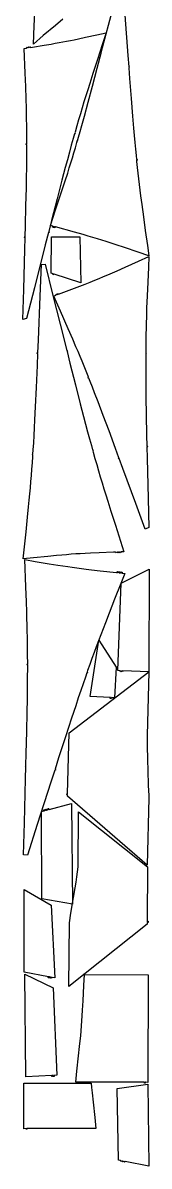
# Model space of a CAD drawing. Extents: x 0 to 1347, y 0 to 24864.
# Drawn here: x 3 to 1347, y 0 to 12225 of the extents above; entities that cross this region are included whole.
import ezdxf

# ---------------------------------------------------------------- set-up
doc = ezdxf.new("R2010")
doc.units = 0

msp = doc.modelspace()

# ---------------------------------------------------------------- linework, layer by layer
at = {"layer": 'Layer 1'}
for p, q in [((123.6319, 12194.609504), (133.17511, 12398.756504)), ((852.708508, 11962.026035), (953.066508, 12347.861035)), ((428.66008, 12264.773404), (349.38818, 12198.286004)), ((1089.088508, 12308.911135), (1120.979708, 11878.155135)), ((114.06318, 11999.002504), (123.6319, 12194.609504)), ((349.38818, 12198.286004), (219.83618, 12088.696004)), ((789.783715, 12098.07102), (890.049715, 12120.45832)), ((890.049715, 12120.45832), (851.644015, 12002.53732)), ((105.565415, 11966.70254), (228.560415, 11986.66514)), ((219.83618, 12088.696004), (114.06318, 11999.002504)), ((228.560415, 11986.66514), (303.475815, 11999.14784)), ((303.475815, 11999.14784), (348.225915, 12006.82817)), ((348.225915, 12006.82817), (389.850215, 12014.21252)), ((389.850215, 12014.21252), (429.566615, 12021.53478)), ((429.566615, 12021.53478), (468.605515, 12029.03025)), ((468.605515, 12029.03025), (508.199815, 12036.93636)), ((508.199815, 12036.93636), (549.582515, 12045.48946)), ((549.582515, 12045.48946), (593.984015, 12054.92592)), ((593.984015, 12054.92592), (668.185715, 12071.07362)), ((668.185715, 12071.07362), (789.783715, 12098.07102)), ((851.644015, 12002.53732), (796.946515, 11834.25632)), ((16.966905, 11952.43159), (39.742605, 11956.10013)), ((27.360605, 11688.46059), (16.966905, 11952.43159)), ((39.742605, 11956.10013), (43.235815, 11967.32063)), ((43.235815, 11967.32063), (49.763795, 11958.2433)), ((49.763795, 11958.2433), (53.109715, 11968.9113)), ((53.109715, 11968.9113), (59.637695, 11959.83397)), ((59.637695, 11959.83397), (62.983615, 11970.50197)), ((62.983615, 11970.50197), (69.511635, 11961.42499)), ((69.511635, 11961.42499), (72.857415, 11972.09299)), ((72.857415, 11972.09299), (79.657815, 11962.63713)), ((79.657815, 11962.63713), (105.565415, 11966.70254)), ((825.054008, 11856.225035), (852.708508, 11962.026035)), ((1120.979708, 11878.155135), (1130.149818, 11756.271135)), ((744.247718, 11548.496095), (795.079018, 11741.546095)), ((796.946515, 11834.25632), (748.112515, 11682.96032)), ((795.079018, 11741.546095), (822.525118, 11846.550095)), ((814.114608, 11853.916455), (819.584288, 11855.070745)), ((818.319898, 11850.233095), (814.114608, 11853.916455)), ((822.525118, 11846.550095), (818.319898, 11850.233095)), ((819.584288, 11855.070745), (825.054008, 11856.225035)), ((1130.149818, 11756.271135), (1135.323338, 11754.153405)), ((1130.9, 11746.3), (1139.50299, 11631.954)), ((1130.900028, 11746.299495), (1130.9, 11746.3)), ((1135.698338, 11749.167585), (1130.900028, 11746.299495)), ((1135.323338, 11754.153405), (1140.496718, 11752.035675)), ((1140.496718, 11752.035675), (1135.698338, 11749.167585)), ((32.743005, 11543.35259), (27.360605, 11688.46059)), ((748.112515, 11682.96032), (714.704515, 11578.22332)), ((1139.50299, 11631.954), (1156.11749, 11416.316)), ((37.164015, 11410.36559), (32.743005, 11543.35259)), ((693.521015, 11511.10552), (673.101215, 11445.69662)), ((714.704515, 11578.22332), (693.521015, 11511.10552)), ((699.140918, 11379.092095), (744.247718, 11548.496095)), ((39.804525, 11316.14529), (37.164015, 11410.36559)), ((653.290715, 11381.43882), (633.933615, 11317.76842)), ((673.101215, 11445.69662), (653.290715, 11381.43882)), ((658.684318, 11229.547095), (699.140918, 11379.092095)), ((1156.11749, 11416.316), (1171.23169, 11226.991)), ((41.273215, 11254.74389), (39.804525, 11316.14529)), ((42.489095, 11193.97049), (41.273215, 11254.74389)), ((614.873615, 11254.12092), (595.954515, 11189.93222)), ((633.933615, 11317.76842), (614.873615, 11254.12092)), ((43.449604, 11133.29019), (42.489095, 11193.97049)), ((44.151809, 11072.16679), (43.449604, 11133.29019)), ((595.954515, 11189.93222), (577.020115, 11124.63722)), ((613.092818, 11065.149495), (630.837718, 11128.569095)), ((630.837718, 11128.569095), (658.684318, 11229.547095)), ((1171.23169, 11226.991), (1181.80429, 11100.293)), ((44.593099, 11010.06549), (44.151809, 11072.16679)), ((44.770511, 10946.45149), (44.593099, 11010.06549)), ((552.480095, 11038.32159), (538.480495, 10988.47089)), ((557.969775, 11039.37675), (552.480095, 11038.32159)), ((557.914115, 11057.67182), (555.183785, 11047.94926)), ((555.183785, 11047.94926), (559.321695, 11044.19041)), ((577.020115, 11124.63722), (557.914115, 11057.67182)), ((563.459495, 11040.43191), (557.969775, 11039.37675)), ((559.321695, 11044.19041), (563.459495, 11040.43191)), ((584.624718, 10965.376095), (595.904118, 11004.555595)), ((595.904118, 11004.555595), (613.092818, 11065.149495)), ((1181.80429, 11100.293), (1188.61841, 11021.3886)), ((1188.61841, 11021.3886), (1195.2869, 10946.6748)), ((34.74508, 10927.71368), (39.7485, 10930.20676)), ((39.74169, 10925.20684), (34.74508, 10927.71368)), ((44.7383, 10922.7), (39.74169, 10925.20684)), ((39.7485, 10930.20676), (44.75192, 10932.70019)), ((44.322978, 10812.54543), (44.681789, 10880.78923)), ((44.681789, 10880.78923), (44.7383, 10922.7)), ((44.75192, 10932.70019), (44.770511, 10946.45149)), ((518.563195, 10916.47139), (498.006295, 10841.10849)), ((538.480495, 10988.47089), (518.563195, 10916.47139)), ((546.341018, 10835.029645), (562.662818, 10889.970545)), ((562.662818, 10889.970545), (579.138918, 10946.321145)), ((573.631698, 10963.337745), (579.128228, 10964.357275)), ((577.745018, 10959.552435), (573.631698, 10963.337745)), ((581.858198, 10955.766425), (577.745018, 10959.552435)), ((579.128228, 10964.357275), (584.624718, 10965.376095)), ((579.138918, 10946.321145), (581.858198, 10955.766425)), ((1195.2869, 10946.6748), (1201.86071, 10875.62)), ((43.691858, 10741.18483), (44.322978, 10812.54543)), ((476.653895, 10761.81949), (454.350395, 10678.04069)), ((498.006295, 10841.10849), (476.653895, 10761.81949)), ((513.621118, 10727.473645), (530.038718, 10781.022545)), ((530.038718, 10781.022545), (546.341018, 10835.029645)), ((1201.86071, 10875.62), (1208.39102, 10807.6929)), ((1208.39102, 10807.6929), (1212.61832, 10765.4495)), ((1212.61832, 10765.4495), (1217.84243, 10763.45983)), ((1218.34031, 10758.4846), (1213.61411, 10755.49904)), ((1217.84243, 10763.45983), (1223.06651, 10761.47016)), ((1223.06651, 10761.47016), (1218.34031, 10758.4846)), ((41.600975, 10586.98133), (42.785465, 10666.17403)), ((42.785465, 10666.17403), (43.691858, 10741.18483)), ((454.350395, 10678.04069), (418.935695, 10543.44869)), ((479.900018, 10619.850945), (496.953118, 10673.908545)), ((496.953118, 10673.908545), (513.621118, 10727.473645)), ((1213.61411, 10755.49904), (1214.92891, 10742.36084)), ((1214.92891, 10742.36084), (1221.52554, 10679.09184)), ((1221.52554, 10679.09184), (1228.23203, 10617.35324)), ((39.364155, 10459.88033), (41.600975, 10586.98133)), ((418.935695, 10543.44869), (366.753595, 10342.19769)), ((415.352518, 10420.228445), (453.388118, 10536.996445)), ((453.388118, 10536.996445), (479.900018, 10619.850945)), ((1228.23203, 10617.35324), (1235.09963, 10556.61224)), ((1235.09963, 10556.61224), (1242.17974, 10496.33584)), ((35.260675, 10269.98233), (39.364155, 10459.88033)), ((351.225318, 10226.210445), (415.352518, 10420.228445)), ((1242.17974, 10496.33584), (1249.52355, 10435.99144)), ((1249.52355, 10435.99144), (1257.18123, 10375.05464)), ((30.025665, 10053.75433), (35.260675, 10269.98233)), ((366.753595, 10342.19769), (307.966595, 10112.86469)), ((1257.18123, 10375.05464), (1269.31553, 10281.59844)), ((1269.31553, 10281.59844), (1287.13893, 10149.71544)), ((295.307918, 10058.253445), (351.225318, 10226.210445)), ((1287.13893, 10149.71544), (1307.14313, 10005.86444)), ((27.009375, 9937.79633), (30.025665, 10053.75433)), ((307.966595, 10112.86469), (277.655795, 9993.72769)), ((319.944518, 10051.438125), (295.307918, 10058.253445)), ((317.215218, 10041.575515), (319.944518, 10051.438125)), ((322.484518, 10040.117835), (317.215218, 10041.575515)), ((325.182038, 10049.856625), (322.484518, 10040.117835)), ((329.521418, 10048.546765), (325.182038, 10049.856625)), ((326.854308, 10038.908875), (329.521418, 10048.546765)), ((332.123608, 10037.451195), (326.854308, 10038.908875)), ((334.805318, 10047.139535), (332.123608, 10037.451195)), ((339.160428, 10045.880115), (334.805318, 10047.139535)), ((336.493428, 10036.242225), (339.160428, 10045.880115)), ((341.762628, 10034.784195), (336.493428, 10036.242225)), ((344.440138, 10044.459135), (341.762628, 10034.784195)), ((349.249238, 10043.088945), (344.440138, 10044.459135)), ((349.30533, 10043.29144), (349.249238, 10043.088945)), ((552.05733, 9987.03504), (349.30533, 10043.29144)), ((16.882665, 9933.05817), (21.946055, 9935.42707)), ((21.815945, 9930.42892), (16.882665, 9933.05817)), ((26.749265, 9927.79967), (21.815945, 9930.42892)), ((21.946055, 9935.42707), (27.009375, 9937.79633)), ((23.605065, 9806.92967), (26.749265, 9927.79967)), ((275.190185, 9984.03617), (241.328685, 9850.94317)), ((280.652175, 9985.22644), (275.190185, 9984.03617)), ((277.655795, 9993.72769), (281.884965, 9990.07185)), ((286.114275, 9986.41636), (280.652175, 9985.22644)), ((281.884965, 9990.07185), (286.114275, 9986.41636)), ((304.97088, 9548.40397), (308.78529, 9939.18297)), ((308.78529, 9939.18297), (608.17729, 9936.26126)), ((643.18453, 9961.29534), (552.05733, 9987.03504)), ((608.17729, 9936.26126), (621.277, 9446.71)), ((697.60023, 9945.63874), (643.18453, 9961.29534)), ((748.18593, 9930.77654), (697.60023, 9945.63874)), ((796.41983, 9916.25194), (748.18593, 9930.77654)), ((843.79263, 9901.60424), (796.41983, 9916.25194)), ((1307.14313, 10005.86444), (1329.73623, 9845.80244)), ((11.754465, 9375.14867), (23.605065, 9806.92967)), ((241.328685, 9850.94317), (125.297685, 9392.59117)), ((891.79743, 9886.37164), (843.79263, 9901.60424)), ((941.92723, 9870.09274), (891.79743, 9886.37164)), ((995.67243, 9852.30604), (941.92723, 9870.09274)), ((1085.42153, 9822.11984), (995.67243, 9852.30604)), ((1232.41153, 9771.99224), (1085.42153, 9822.11984)), ((1329.73623, 9845.80244), (1345.69753, 9733.20644)), ((1094.38761, 9613.997092), (1235.89261, 9677.988892)), ((1345.69753, 9733.20644), (1232.41153, 9771.99224)), ((1235.89261, 9677.988892), (1344.93661, 9727.458592)), ((1344.93661, 9727.458592), (1339.84842, 9613.851592)), ((186.19966, 9301.39743), (199.38946, 9642.98243)), ((199.38946, 9642.98243), (240.14756, 9645.7221)), ((240.14756, 9645.7221), (323.13686, 9311.6451)), ((324.81008, 9542.02574), (304.97088, 9548.40397)), ((326.54818, 9530.41474), (324.81008, 9542.02574)), ((334.752, 9538.8292), (326.54818, 9530.41474)), ((621.277, 9446.71), (334.752, 9538.8292)), ((907.81871, 9531.474892), (956.15611, 9552.485992)), ((956.15611, 9552.485992), (1007.94751, 9575.343892)), ((1007.94751, 9575.343892), (1094.38761, 9613.997092)), ((1339.84842, 9613.851592), (1332.71179, 9452.360592)), ((579.29971, 9398.697692), (667.53811, 9433.057192)), ((667.53811, 9433.057192), (720.20131, 9453.859492)), ((720.20131, 9453.859492), (769.12831, 9473.503592)), ((769.12831, 9473.503592), (815.74671, 9492.586792)), ((815.74671, 9492.586792), (861.49621, 9511.709492)), ((861.49621, 9511.709492), (907.81871, 9531.474892)), ((1332.71179, 9452.360592), (1326.59709, 9307.254592)), ((2.945285, 9054.17967), (11.754465, 9375.14867)), ((125.297685, 9392.59117), (42.386985, 9064.30617)), ((167.76846, 8830.86143), (186.19966, 9301.39743)), ((323.13686, 9311.6451), (438.06786, 8850.0831)), ((330.56512, 9303.187912), (354.43452, 9312.334392)), ((402.33442, 9141.366912), (330.56512, 9303.187912)), ((354.43452, 9312.334392), (355.556, 9324.031792)), ((355.556, 9324.031792), (363.80451, 9316.483402)), ((363.80451, 9316.483402), (364.89491, 9327.610402)), ((364.89491, 9327.610402), (373.14342, 9320.062362)), ((373.14342, 9320.062362), (374.23382, 9331.189362)), ((374.23382, 9331.189362), (382.85571, 9323.250092)), ((382.85571, 9323.250092), (579.29971, 9398.697692)), ((1326.59709, 9307.254592), (1321.5053, 9174.270592)), ((1321.5053, 9174.270592), (1318.3908, 9080.081292)), ((42.386985, 9064.30617), (2.945285, 9054.17967)), ((484.77512, 8954.392912), (402.33442, 9141.366912)), ((1318.3908, 9080.081292), (1316.61301, 9018.691192)), ((533.83522, 8841.810912), (484.77512, 8954.392912)), ((1315.09088, 8957.920592), (1313.8249, 8897.243092)), ((1316.61301, 9018.691192), (1315.09088, 8957.920592)), ((162.42906, 8698.58643), (167.76846, 8830.86143)), ((438.06786, 8850.0831), (470.77836, 8719.3841)), ((568.17172, 8761.880612), (533.83522, 8841.810912)), ((1312.81479, 8836.123592), (1312.060798, 8774.026592)), ((1313.8249, 8897.243092), (1312.81479, 8836.123592)), ((152.23557, 8693.99397), (157.33237, 8696.2902)), ((157.13054, 8691.29416), (152.23557, 8693.99397)), ((156.91174, 8561.9097), (162.02565, 8688.5947)), ((162.02565, 8688.5947), (157.13054, 8691.29416)), ((157.33237, 8696.2902), (162.42906, 8698.58643)), ((470.77836, 8719.3841), (476.23566, 8718.17301)), ((477.44957, 8713.32231), (473.20614, 8709.6834)), ((473.20614, 8709.6834), (504.07974, 8586.3234)), ((476.23566, 8718.17301), (481.69307, 8716.96157)), ((481.69307, 8716.96157), (477.44957, 8713.32231)), ((590.33122, 8709.707212), (568.17172, 8761.880612)), ((612.06002, 8657.987112), (590.33122, 8709.707212)), ((1311.477312, 8687.093202), (1311.321596, 8644.759102)), ((1316.486402, 8689.574992), (1311.477312, 8687.093202)), ((1311.563099, 8710.416792), (1311.513992, 8697.093392)), ((1311.513992, 8697.093392), (1316.504782, 8694.574912)), ((1312.060798, 8774.026592), (1311.563099, 8710.416792)), ((1321.495602, 8692.056432), (1316.486402, 8689.574992)), ((1316.504782, 8694.574912), (1321.495602, 8692.056432)), ((146.97716, 8326.3297), (156.91174, 8561.9097)), ((504.07974, 8586.3234), (562.32284, 8355.3724)), ((633.53812, 8606.259612), (612.06002, 8657.987112)), ((654.94532, 8554.064712), (633.53812, 8606.259612)), ((1311.321596, 8644.759102), (1311.336766, 8576.518402)), ((1311.336766, 8576.518402), (1311.60837, 8505.160902)), ((676.46152, 8500.941612), (654.94532, 8554.064712)), ((698.26652, 8446.431012), (676.46152, 8500.941612)), ((702.20772, 8436.458332), (698.26652, 8446.431012)), ((698.47653, 8432.295552), (702.20772, 8436.458332)), ((1311.60837, 8505.160902), (1312.136761, 8430.151802)), ((137.68044, 8119.4747), (146.97716, 8326.3297)), ((562.32284, 8355.3724), (614.03134, 8152.6994)), ((694.74551, 8428.132772), (698.47653, 8432.295552)), ((700.31432, 8427.645586), (694.74551, 8428.132772)), ((705.8831, 8427.1584), (700.31432, 8427.645586)), ((720.5399, 8390.0723), (705.8831, 8427.1584)), ((743.4612, 8331.406), (720.5399, 8390.0723)), ((767.2072, 8269.9803), (743.4612, 8331.406)), ((1312.136761, 8430.151802), (1312.922186, 8350.957702)), ((1312.922186, 8350.957702), (1314.550366, 8223.830702)), ((804.6106, 8172.138), (767.2072, 8269.9803)), ((1314.550366, 8223.830702), (1317.664906, 8033.929702)), ((130.95984, 7981.0277), (137.68044, 8119.4747)), ((614.03134, 8152.6994), (649.12774, 8017.1724)), ((859.2242, 8027.162), (804.6106, 8172.138)), ((126.52404, 7894.7961), (130.95984, 7981.0277)), ((649.12774, 8017.1724), (671.23634, 7932.8045)), ((920.3715, 7862.864), (859.2242, 8027.162)), ((1317.664906, 8033.929702), (1321.809796, 7817.692702)), ((122.08814, 7813.1354), (126.52404, 7894.7961)), ((671.23634, 7932.8045), (692.40714, 7852.9511)), ((692.40714, 7852.9511), (712.79324, 7777.0513)), ((989.4847, 7675.578), (920.3715, 7862.864)), ((113.0742, 7661.2021), (117.61671, 7735.4643)), ((117.61671, 7735.4643), (122.08814, 7813.1354)), ((712.79324, 7777.0513), (732.54894, 7704.5374)), ((732.54894, 7704.5374), (745.33334, 7658.3224)), ((1321.809796, 7817.692702), (1324.270596, 7700.342702)), ((99.738218, 7610.269322), (104.890008, 7612.439612)), ((104.565208, 7607.449922), (99.738218, 7610.269322)), ((103.63363, 7520.576622), (108.42492, 7589.766622)), ((109.392308, 7604.630522), (104.565208, 7607.449922)), ((104.890008, 7612.439612), (110.041798, 7614.609552)), ((108.42492, 7589.766622), (109.392308, 7604.630522)), ((110.041798, 7614.609552), (110.042, 7614.61)), ((110.042, 7614.61), (113.0742, 7661.2021)), ((745.33334, 7658.3224), (750.89654, 7657.773477)), ((752.68266, 7653.103404), (748.17324, 7648.056564)), ((748.17324, 7648.056564), (751.82887, 7634.842164)), ((750.89654, 7657.773477), (756.45964, 7657.224554)), ((751.82887, 7634.842164), (770.78757, 7567.397664)), ((756.45964, 7657.224554), (752.68266, 7653.103404)), ((1026.34, 7575.15), (989.4847, 7675.578)), ((1324.270596, 7700.342702), (1329.307176, 7697.917352)), ((1329.381406, 7692.917782), (1324.419086, 7690.343912)), ((1324.419086, 7690.343912), (1326.986176, 7570.848912)), ((1329.307176, 7697.917352), (1334.343686, 7695.491652)), ((1334.343686, 7695.491652), (1329.381406, 7692.917782)), ((98.66472, 7453.050022), (103.63363, 7520.576622)), ((770.78757, 7567.397664), (789.57997, 7501.636364)), ((789.57997, 7501.636364), (808.36077, 7436.989064)), ((1018.675086, 7567.011746), (1022.507706, 7571.081396)), ((1024.230286, 7566.387329), (1018.675086, 7567.011746)), ((1022.507706, 7571.081396), (1026.340286, 7575.151046)), ((1029.785486, 7565.762912), (1024.230286, 7566.387329)), ((1026.340286, 7575.151046), (1026.34, 7575.15)), ((1067.996186, 7461.640912), (1029.785486, 7565.762912)), ((1204.898186, 7087.207912), (1067.996186, 7461.640912)), ((1326.986176, 7570.848912), (1336.557676, 7139.020912)), ((88.0508, 7320.657022), (93.48231, 7386.604322)), ((93.48231, 7386.604322), (98.66472, 7453.050022)), ((808.36077, 7436.989064), (827.28497, 7372.887864)), ((827.28497, 7372.887864), (846.50747, 7308.763764)), ((76.298, 7187.928922), (82.3346, 7254.625822)), ((82.3346, 7254.625822), (88.0508, 7320.657022)), ((846.50747, 7308.763764), (866.18327, 7244.048364)), ((866.18327, 7244.048364), (886.46717, 7178.173764)), ((63.12121, 7050.217522), (69.9052, 7119.984622)), ((69.9052, 7119.984622), (76.298, 7187.928922)), ((886.46717, 7178.173764), (907.51407, 7110.571964)), ((907.51407, 7110.571964), (940.71337, 7005.069964)), ((1336.557676, 7139.020912), (1343.624486, 6827.995912)), ((52.19261, 6941.274522), (63.12121, 7050.217522)), ((940.71337, 7005.069964), (989.24027, 6852.695964)), ((1305.754186, 6810.886912), (1204.898186, 7087.207912)), ((35.84581, 6783.785522), (52.19261, 6941.274522)), ((989.24027, 6852.695964), (1043.59847, 6683.212964)), ((5.03851, 6493.375522), (35.84581, 6783.785522)), ((1343.624486, 6827.995912), (1305.754186, 6810.886912)), ((1043.59847, 6683.212964), (1079.69517, 6570.896964)), ((116.42651, 6504.780122), (5.03851, 6493.375522)), ((33.500036, 6194.36032), (21.656536, 6486.15932)), ((21.656536, 6486.15932), (132.066536, 6467.53232)), ((268.02251, 6520.118222), (116.42651, 6504.780122)), ((360.48991, 6529.081252), (268.02251, 6520.118222)), ((415.79791, 6534.171132), (360.48991, 6529.081252)), ((467.31591, 6538.621422), (415.79791, 6534.171132)), ((516.57091, 6542.542192), (467.31591, 6538.621422)), ((565.09221, 6546.044572), (516.57091, 6542.542192)), ((614.40941, 6549.238272), (565.09221, 6546.044572)), ((666.04941, 6552.233362), (614.40941, 6549.238272)), ((721.52631, 6555.138842), (666.04941, 6552.233362)), ((814.33231, 6559.547152), (721.52631, 6555.138842)), ((966.60331, 6566.138102), (814.33231, 6559.547152)), ((989.86931, 6567.009464), (966.60331, 6566.138102)), ((995.51263, 6556.820564), (989.86931, 6567.009464)), ((1000.08774, 6567.022164), (995.51263, 6556.820564)), ((1005.50503, 6557.241744), (1000.08774, 6567.022164)), ((1010.08014, 6567.443344), (1005.50503, 6557.241744)), ((1015.49743, 6557.662574), (1010.08014, 6567.443344)), ((1020.07254, 6567.864174), (1015.49743, 6557.662574)), ((1025.48983, 6558.083754), (1020.07254, 6567.864174)), ((1030.06494, 6568.285354), (1025.48983, 6558.083754)), ((1035.48227, 6558.504584), (1030.06494, 6568.285354)), ((1040.05734, 6568.706184), (1035.48227, 6558.504584)), ((1045.47456, 6558.925764), (1040.05734, 6568.706184)), ((1050.26077, 6569.658364), (1045.47456, 6558.925764)), ((1079.69517, 6570.896964), (1050.26077, 6569.658364)), ((132.066536, 6467.53232), (282.343536, 6442.36412)), ((282.343536, 6442.36412), (374.031836, 6427.40422)), ((374.031836, 6427.40422), (428.891336, 6418.72694)), ((428.891336, 6418.72694), (480.010536, 6410.93443)), ((480.010536, 6410.93443), (528.906036, 6403.81749)), ((528.906036, 6403.81749), (577.096636, 6397.16586)), ((577.096636, 6397.16586), (626.101536, 6390.7707)), ((626.101536, 6390.7707), (677.437236, 6384.42246)), ((677.437236, 6384.42246), (732.607436, 6377.91371)), ((732.607436, 6377.91371), (824.930036, 6367.47681)), ((824.930036, 6367.47681), (999.573036, 6348.50931)), ((1004.569993, 6348.205921), (1005.640393, 6358.148621)), ((1005.640393, 6358.148621), (1011.076173, 6357.563362)), ((1011.076173, 6357.563362), (1010.005773, 6347.621022)), ((1014.513883, 6347.135599), (1015.584173, 6357.078299)), ((1015.584173, 6357.078299), (1021.019993, 6356.493393)), ((1049.0754, 6233.82181), (1347.3564, 6382.43481)), ((1347.3564, 6382.43481), (1343.57, 5285.47)), ((999.573036, 6348.50931), (999.598083, 6348.741085)), ((999.598083, 6348.741085), (1004.569993, 6348.205921)), ((1010.005773, 6347.621022), (1014.513883, 6347.135599)), ((1021.019993, 6356.493393), (1019.949593, 6346.550693)), ((1019.949593, 6346.550693), (1024.457673, 6346.065623)), ((1024.457673, 6346.065623), (1025.528003, 6356.007963)), ((1025.528003, 6356.007963), (1030.963783, 6355.423057)), ((1030.963783, 6355.423057), (1029.893383, 6345.480357)), ((1029.893383, 6345.480357), (1034.401493, 6344.995287)), ((1034.401493, 6344.995287), (1035.471893, 6354.937627)), ((1035.471893, 6354.937627), (1040.907603, 6354.352721)), ((1040.907603, 6354.352721), (1039.837313, 6344.410021)), ((1039.837313, 6344.410021), (1044.345283, 6343.924951)), ((1044.345283, 6343.924951), (1045.415713, 6353.867651)), ((1045.415713, 6353.867651), (1050.851383, 6353.282392)), ((1088.991313, 6338.886613), (1045.662113, 6229.156613)), ((1050.851383, 6353.282392), (1049.781093, 6343.340052)), ((1049.781093, 6343.340052), (1054.289103, 6342.854629)), ((1054.289103, 6342.854629), (1055.359503, 6352.797329)), ((1055.359503, 6352.797329), (1060.795323, 6352.212423)), ((1060.795323, 6352.212423), (1059.699913, 6342.037623)), ((1059.699913, 6342.037623), (1088.991313, 6338.886613)), ((39.563616, 6036.14232), (33.500036, 6194.36032)), ((1045.662113, 6229.156613), (980.389813, 6063.569613)), ((1013.2949, 5299.56981), (1049.0754, 6233.82181)), ((43.379506, 5926.71832), (39.563616, 6036.14232)), ((980.389813, 6063.569613), (922.050013, 5914.675613)), ((45.609026, 5856.65802), (43.379506, 5926.71832)), ((922.050013, 5914.675613), (882.055613, 5811.557613)), ((47.566836, 5788.44172), (45.609026, 5856.65802)), ((49.250326, 5721.49332), (47.566836, 5788.44172)), ((882.055613, 5811.557613), (856.654013, 5745.468213)), ((50.657416, 5655.23032), (49.250326, 5721.49332)), ((51.785816, 5589.06932), (50.657416, 5655.23032)), ((832.126313, 5681.052713), (808.280813, 5617.754813)), ((856.654013, 5745.468213), (832.126313, 5681.052713)), ((52.633224, 5522.42712), (51.785816, 5589.06932)), ((53.197422, 5454.72052), (52.633224, 5522.42712)), ((719.021, 5023.82), (811.2741, 5623.206)), ((784.926213, 5555.017113), (761.870713, 5492.282913)), ((808.280813, 5617.754813), (784.926213, 5555.017113)), ((811.2741, 5623.206), (998.4651, 5334.18)), ((53.47594, 5385.36542), (53.197422, 5454.72052)), ((53.473823, 5369.64462), (53.47594, 5385.36542)), ((738.922813, 5428.994513), (715.890813, 5364.594913)), ((761.870713, 5492.282913), (738.922813, 5428.994513)), ((43.473203, 5364.64576), (48.473513, 5367.14519)), ((48.472813, 5362.14492), (43.473203, 5364.64576)), ((53.472523, 5359.64443), (48.472813, 5362.14492)), ((48.473513, 5367.14519), (53.473823, 5369.64462)), ((53.166735, 5239.37883), (53.46642, 5313.77903)), ((53.46642, 5313.77903), (53.472523, 5359.64443)), ((495.978997, 4634.23231), (1344.323997, 5285.51731)), ((684.738813, 5275.993687), (668.808813, 5230.233787)), ((690.282823, 5276.710885), (684.738813, 5275.993687)), ((692.583213, 5298.527013), (688.026523, 5285.437913)), ((688.026523, 5285.437913), (691.926623, 5281.433173)), ((695.826833, 5277.428083), (690.282823, 5276.710885)), ((691.926623, 5281.433173), (695.826833, 5277.428083)), ((715.890813, 5364.594913), (692.583213, 5298.527013)), ((998.4651, 5334.18), (978.8567, 5008.194)), ((1038.001, 5298.515), (1013.2949, 5299.56981)), ((1042.75669, 5287.781), (1038.001, 5298.515)), ((1048.17938, 5297.5586), (1042.75669, 5287.781)), ((1052.74881, 5287.3545), (1048.17938, 5297.5586)), ((1058.1715, 5297.1321), (1052.74881, 5287.3545)), ((1062.741, 5286.9276), (1058.1715, 5297.1321)), ((1068.419, 5297.2164), (1062.741, 5286.9276)), ((1343.57, 5285.47), (1068.419, 5297.2164)), ((1344.323997, 5285.51731), (1325.583197, 4604.61231)), ((51.68662, 5079.80503), (52.574209, 5161.58143)), ((52.574209, 5161.58143), (53.166735, 5239.37883)), ((644.376113, 5159.158887), (619.094113, 5084.745987)), ((668.808813, 5230.233787), (644.376113, 5159.158887)), ((50.50143, 4993.46753), (51.68662, 5079.80503)), ((619.094113, 5084.745987), (592.771613, 5006.439487)), ((933.699196, 5010.909699), (719.021, 5023.82)), ((48.19842, 4854.87653), (50.50143, 4993.46753)), ((565.219613, 4923.688387), (521.378113, 4790.732387)), ((592.771613, 5006.439487), (565.219613, 4923.688387)), ((933.084798, 5000.694999), (933.699196, 5010.909699)), ((938.542098, 5000.366915), (933.084798, 5000.694999)), ((939.142808, 5010.353355), (938.542098, 5000.366915)), ((943.668488, 5010.076424), (939.142808, 5010.353355)), ((943.067989, 5000.094574), (943.668488, 5010.076424)), ((948.525399, 4999.76649), (943.067989, 5000.094574)), ((949.126109, 5009.75328), (948.525399, 4999.76649)), ((954.117389, 5009.448127), (949.126109, 5009.75328)), ((954.1315, 5009.68096), (954.117389, 5009.448127)), ((978.8567, 5008.194), (954.1315, 5009.68096)), ((44.01423, 4647.85553), (48.19842, 4854.87653)), ((521.378113, 4790.732387), (456.590213, 4591.853387)), ((38.59743, 4412.12853), (44.01423, 4647.85553)), ((456.590213, 4591.853387), (383.441313, 4365.180387)), ((477.933397, 3982.37431), (495.978997, 4634.23231)), ((1325.583197, 4604.61231), (1327.511977, 4504.07931)), ((35.43961, 4284.70053), (38.59743, 4412.12853)), ((1327.511977, 4504.07931), (1330.864497, 4339.62431)), ((25.3188, 4279.94967), (30.37922, 4282.32492)), ((30.25533, 4277.32641), (25.3188, 4279.94967)), ((30.37922, 4282.32492), (35.43961, 4284.70053)), ((383.441313, 4365.180387), (344.891413, 4244.981387)), ((1330.864497, 4339.62431), (1333.330097, 4239.37931)), ((35.19193, 4274.70351), (30.25533, 4277.32641)), ((31.92902, 4143.03951), (35.19193, 4274.70351)), ((341.836, 4235.46), (300.4036, 4106.274)), ((341.837413, 4235.459204), (341.836, 4235.46)), ((347.362023, 4236.312574), (341.837413, 4235.459204)), ((344.891413, 4244.981387), (348.889023, 4241.074017)), ((352.886633, 4237.166297), (347.362023, 4236.312574)), ((348.889023, 4241.074017), (352.886633, 4237.166297)), ((1333.330097, 4239.37931), (1335.095997, 4179.44661)), ((1335.095997, 4179.44661), (1337.053177, 4123.64981)), ((19.70092, 3672.30151), (31.92902, 4143.03951)), ((300.4036, 4106.274), (155.6806, 3653.167)), ((1337.053177, 4123.64981), (1339.282207, 4070.35351)), ((1339.282207, 4070.35351), (1341.864017, 4017.90711)), ((467.375497, 3977.45412), (477.933397, 3982.37431)), ((477.750397, 3971.9335), (467.375497, 3977.45412)), ((477.2866, 3955.082), (477.750397, 3971.9335)), ((1326.6556, 3217.576), (477.2866, 3955.082)), ((1346.51, 3938.94), (1326.6556, 3217.576)), ((1341.864017, 4017.90711), (1344.879497, 3964.65911)), ((1344.879497, 3964.65911), (1346.51, 3938.94)), ((202.43632, 3793.3763), (223.00512, 3798.88987)), ((203.80101, 2857.2983), (202.43632, 3793.3763)), ((222.944724, 3799.114942), (227.775844, 3800.406112)), ((223.00512, 3798.88987), (222.944724, 3799.114942)), ((225.185044, 3810.068702), (230.465744, 3811.484052)), ((227.775844, 3800.406112), (225.185044, 3810.068702)), ((230.465744, 3811.484052), (233.055554, 3801.825342)), ((233.055554, 3801.825342), (237.435854, 3802.995862)), ((234.845224, 3812.658102), (240.124234, 3814.073092)), ((237.435854, 3802.995862), (234.845224, 3812.658102)), ((240.124234, 3814.073092), (242.786334, 3804.434142)), ((242.786334, 3804.434142), (247.095834, 3805.585612)), ((244.505354, 3815.247492), (249.786544, 3816.663192)), ((247.095834, 3805.585612), (244.505354, 3815.247492)), ((249.786544, 3816.663192), (252.355154, 3806.998482)), ((252.355154, 3806.998482), (256.756274, 3808.174292)), ((254.165474, 3817.836882), (259.448854, 3819.253282)), ((256.756274, 3808.174292), (254.165474, 3817.836882)), ((259.448854, 3819.253282), (261.923454, 3809.564942)), ((261.923454, 3809.564942), (266.416084, 3810.764742)), ((263.825674, 3820.426272), (269.106374, 3821.841972)), ((266.416084, 3810.764742), (263.825674, 3820.426272)), ((269.106374, 3821.841972), (271.696084, 3812.182912)), ((271.696084, 3812.182912), (276.076594, 3813.353072)), ((273.485794, 3823.015662), (278.766494, 3824.431362)), ((276.076594, 3813.353072), (273.485794, 3823.015662)), ((278.766494, 3824.431362), (281.416664, 3814.547232)), ((281.416664, 3814.547232), (522.125, 3879.07)), ((522.125, 3879.07), (529.68101, 2801.74)), ((10.6341, 3330.58251), (19.70092, 3672.30151)), ((592.76491, 3199.8112), (596.65161, 3788.5482)), ((596.65161, 3788.5482), (1331.68361, 3201.2342)), ((155.6806, 3653.167), (51.1276, 3325.197)), ((51.1276, 3325.197), (10.6341, 3330.58251)), ((585.72371, 3148.5434), (592.76491, 3199.8112)), ((1331.68361, 3201.2342), (1327.88782, 2626.2712)), ((569.19168, 3037.1396), (577.83291, 3094.0794)), ((577.83291, 3094.0794), (585.72371, 3148.5434)), ((17.3035, 2074.13), (16.396014, 2960.113)), ((16.396014, 2960.113), (305.167014, 2791.652)), ((542.9755, 2873.919), (559.5679, 2976.036)), ((559.5679, 2976.036), (569.19168, 3037.1396)), ((529.68101, 2801.74), (203.80101, 2857.2983)), ((515.0586, 2706.557), (542.9755, 2873.919)), ((305.167014, 2791.652), (343.033914, 2012.67)), ((497.61, 2602.72), (515.0586, 2706.557)), ((493.100767, 1920.020472), (497.61, 2602.72)), ((1327.639767, 2588.899472), (493.100767, 1920.020472)), ((1327.751774, 2605.701272), (1327.639767, 2588.899472)), ((1337.985674, 2605.73796), (1327.751774, 2605.701272)), ((1327.88782, 2626.2712), (1328.12, 2626.27)), ((1328.05075, 2615.80378), (1328.020764, 2611.27023)), ((1328.020764, 2611.27023), (1338.021764, 2611.20426)), ((1338.05175, 2615.73781), (1328.05075, 2615.80378)), ((1328.12, 2626.27), (1328.086839, 2621.27008)), ((1328.086839, 2621.27008), (1338.087839, 2621.20411)), ((1338.021764, 2611.20426), (1337.985674, 2605.73796)), ((1338.087839, 2621.20411), (1338.05175, 2615.73781)), ((274.976273, 2025.511125), (17.3035, 2074.13)), ((34.8205, 955.43), (24.4414, 2052.35)), ((24.4414, 2052.35), (323.6104, 1905.532)), ((273.078503, 2015.455525), (274.976273, 2025.511125)), ((278.450783, 2014.441645), (273.078503, 2015.455525)), ((280.306073, 2024.272155), (278.450783, 2014.441645)), ((284.760773, 2023.427604), (280.306073, 2024.272155)), ((282.906293, 2013.600974), (284.760773, 2023.427604)), ((288.278613, 2012.587444), (282.906293, 2013.600974)), ((290.133903, 2022.417604), (288.278613, 2012.587444)), ((294.588603, 2021.573053), (290.133903, 2022.417604)), ((292.734083, 2011.746773), (294.588603, 2021.573053)), ((298.106403, 2010.732893), (292.734083, 2011.746773)), ((299.961693, 2020.563053), (298.106403, 2010.732893)), ((304.416393, 2019.718855), (299.961693, 2020.563053)), ((302.561873, 2009.892225), (304.416393, 2019.718855)), ((307.934193, 2008.878695), (302.561873, 2009.892225)), ((309.789483, 2018.708855), (307.934193, 2008.878695)), ((314.702693, 2017.777874), (309.789483, 2018.708855)), ((314.746014, 2018.00718), (314.702693, 2017.777874)), ((343.033914, 2012.67), (314.746014, 2018.00718)), ((652.75564, 1933.5523), (658.54226, 2048.6233)), ((658.54226, 2048.6233), (1337.93926, 2046.21559)), ((1337.93926, 2046.21559), (1333.85977, 895.45559)), ((323.6104, 1905.532), (365.0049, 971.512)), ((644.29733, 1769.2803), (652.75564, 1933.5523)), ((638.71973, 1669.1603), (644.29733, 1769.2803)), ((631.40421, 1553.6023), (635.09342, 1609.3112)), ((635.09342, 1609.3112), (638.71973, 1669.1603)), ((623.31183, 1448.06), (627.52104, 1500.4006)), ((627.52104, 1500.4006), (631.40421, 1553.6023)), ((613.38501, 1339.3656), (618.64401, 1394.9313)), ((618.64401, 1394.9313), (623.31183, 1448.06)), ((596.9105, 1180.002), (607.402, 1279.7168)), ((607.402, 1279.7168), (613.38501, 1339.3656)), ((579.0156, 1016.534), (596.9105, 1180.002)), ((566.081, 899.672), (579.0156, 1016.534)), ((12.641672, 885.896), (730.656672, 886.765598)), ((13.23, 400.301), (12.641672, 885.896)), ((309.895763, 968.827327), (34.8205, 955.43)), ((310.39378, 958.606327), (309.895763, 968.827327)), ((315.85457, 958.872322), (310.39378, 958.606327)), ((319.896556, 969.08101), (315.367666, 968.864052)), ((315.367666, 968.864052), (315.85457, 958.872322)), ((320.383284, 959.09316), (319.896556, 969.08101)), ((325.843974, 959.359155), (320.383284, 959.09316)), ((329.886, 969.567843), (325.35707, 969.350885)), ((325.35707, 969.350885), (325.843974, 959.359155)), ((330.372693, 959.579643), (329.886, 969.567843)), ((335.833383, 959.845638), (330.372693, 959.579643)), ((340.341389, 970.076904), (335.346479, 969.837368)), ((335.346479, 969.837368), (335.833383, 959.845638)), ((365.0049, 971.512), (340.3301, 970.31009)), ((340.3301, 970.31009), (340.341389, 970.076904)), ((1298.627681, 897.081907), (566.081, 899.672)), ((730.656672, 886.765598), (734.738662, 842.533198)), ((1007.6602, 828.8853), (1334.5212, 876.952)), ((1298.592756, 886.924707), (1298.627681, 897.081907)), ((1304.058556, 886.829457), (1298.592756, 886.924707)), ((1304.096057, 896.826127), (1304.058556, 886.829457)), ((1309.094637, 896.80496), (1304.096057, 896.826127)), ((1309.09887, 898.01993), (1309.094637, 896.80496)), ((1333.85977, 895.45559), (1309.09887, 898.01993)), ((1334.5212, 876.952), (1346.4236, 0.472)), ((734.738662, 842.533198), (740.582462, 782.870998)), ((740.582462, 782.870998), (750.841262, 683.131498)), ((1022.11, 64.8683), (1007.6602, 828.8853)), ((750.841262, 683.131498), (768.354662, 519.622498)), ((768.354662, 519.622498), (781.016562, 402.730498)), ((37.997523, 402.807019), (13.23, 400.301)), ((38.023452, 401.726109), (37.997523, 402.807019)), ((43.245342, 391.315309), (38.023452, 401.726109)), ((48.466562, 401.842909), (43.245342, 391.315309)), ((781.016562, 402.730498), (48.466562, 401.842909)), ((1043.54311, 60.50598), (1022.11, 64.8683)), ((1046.62329, 49.27388), (1043.54311, 60.50598)), ((1053.47621, 58.1085), (1046.62329, 49.27388)), ((1056.43291, 47.3262), (1053.47621, 58.1085)), ((1063.2859, 56.16047), (1056.43291, 47.3262)), ((1066.2426, 45.37817), (1063.2859, 56.16047)), ((1073.09559, 54.21279), (1066.2426, 45.37817)), ((1076.05229, 43.43049), (1073.09559, 54.21279)), ((1082.90532, 52.26476), (1076.05229, 43.43049)), ((1085.86202, 41.48246), (1082.90532, 52.26476)), ((1093.0456, 50.7831), (1085.86202, 41.48246)), ((1346.4236, 0.472), (1093.0456, 50.7831))]:
    msp.add_line(p, q, dxfattribs=at)

doc.saveas('drawing.dxf')
